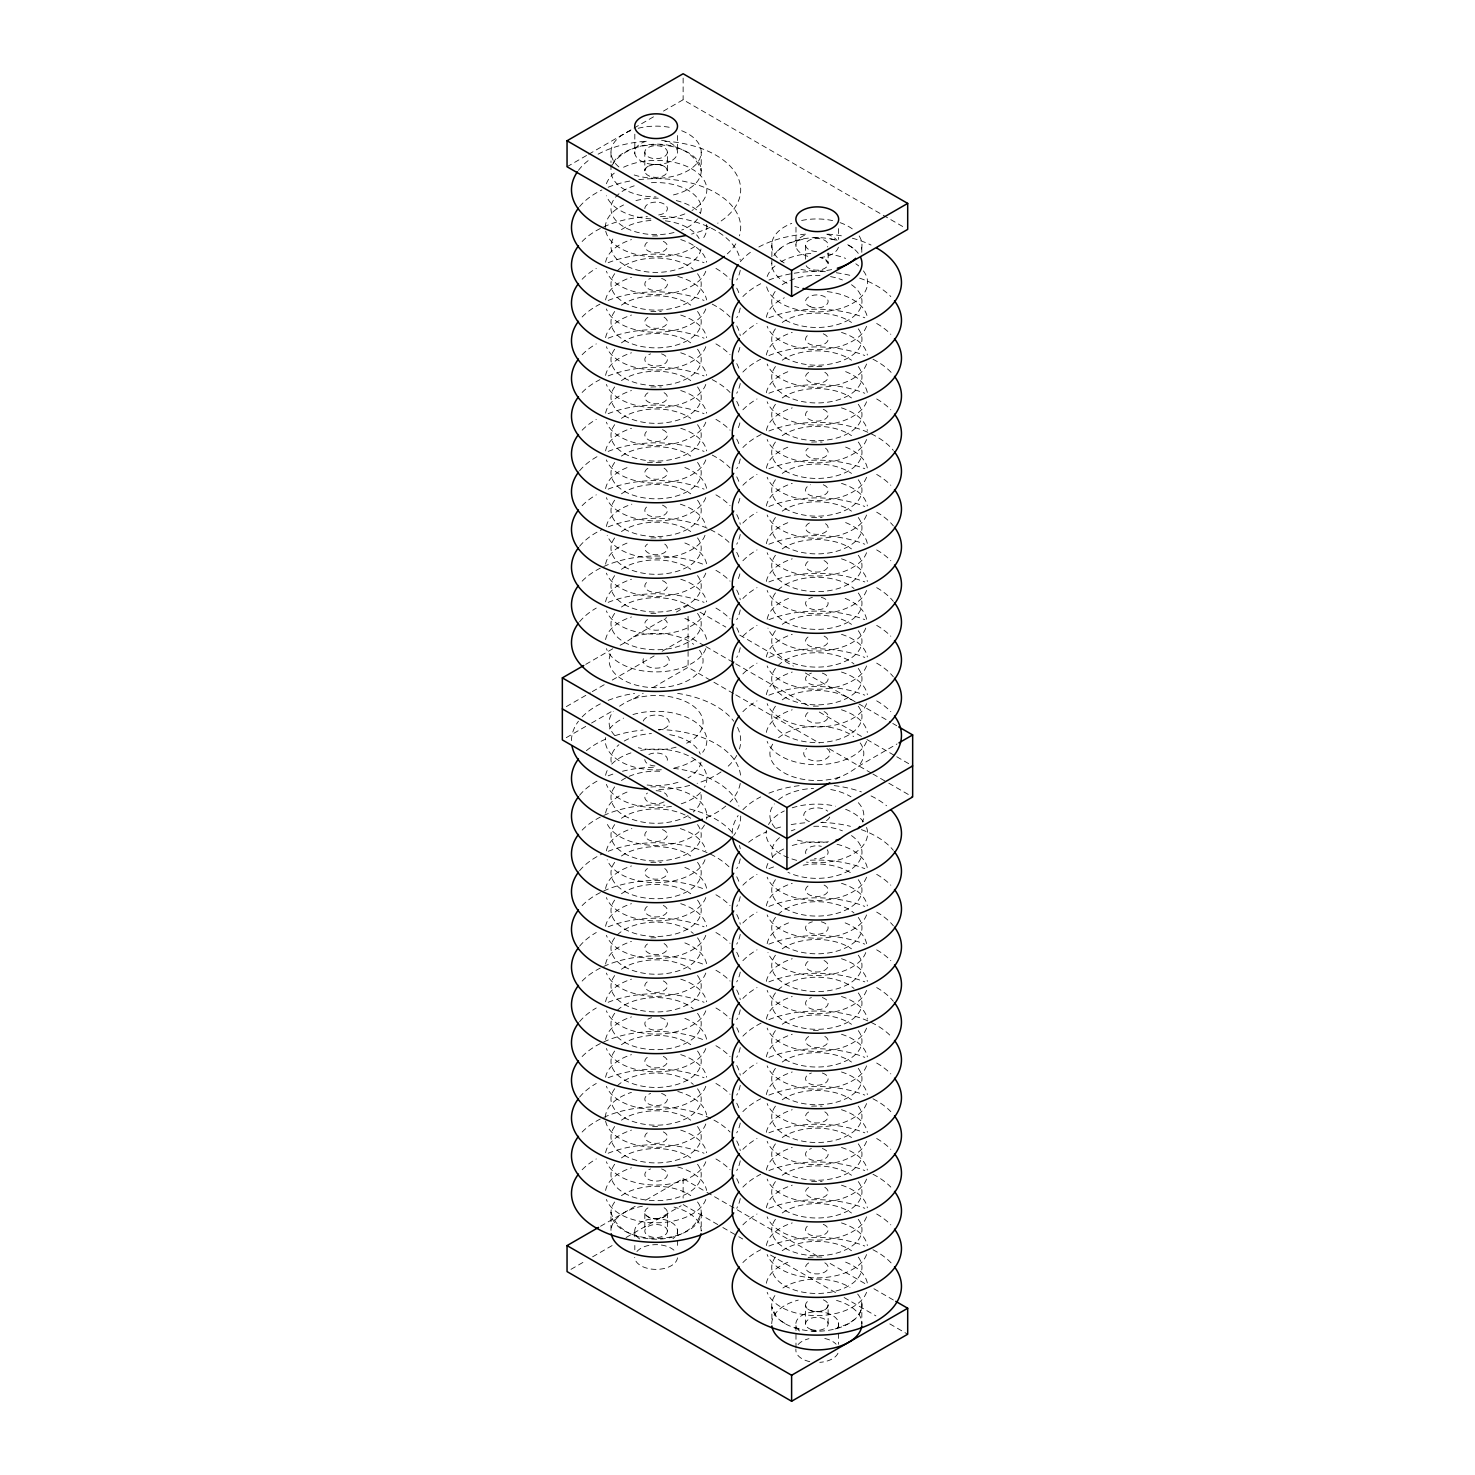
<?xml version="1.0" encoding="UTF-8"?>
<svg xmlns="http://www.w3.org/2000/svg" width="1475" height="1475" viewBox="0 0 1475 1475"><rect width="100%" height="100%" fill="white"/><g stroke="black" fill="none" stroke-linecap="round" stroke-linejoin="round"><path stroke-width="0.75" stroke-dasharray="5 3.75" d="M771.831 265.389L771.923 242.619M861.787 1326.191L861.879 1303.457M859.353 1313.93L861.584 1308.602M611.941 165.532C629.475 136.253 690.484 136.124 701.215 170.879L701.215 152.183M777.565 250.879L782.93 246.509M855.039 1319.056L848.77 1323.573L834.887 1329.049M567.045 166.749L586.755 155.373M588.728 154.248L632.056 129.228M634.01 128.085L655.619 115.622M663.473 111.086L683.128 99.747L903.714 227.095M585.741 664.377L613.028 648.613M620.145 645.239A81.217 46.887 -60 0 0 633.42 636.887L666.608 617.675M676.361 612.051L688.087 605.285L698.025 611.019M566.345 706.599L590.295 692.771M592.286 691.609L604.252 684.695M612.236 680.086L654.163 655.896M662.146 651.286L688.087 636.297L703.981 645.478M566.253 737.666L589.631 724.151M591.586 723.027L613.028 710.655M619.574 706.193A81.217 46.887 -60 0 1 633.42 698.855L643.174 693.25M652.927 687.608L688.087 667.327L711.927 681.081M835.643 779.39L839.552 777.141A81.217 46.887 -60 0 0 857.989 766.539L897.04 743.953M600.546 1226.26L635.983 1205.812M645.792 1200.134L683.128 1178.599L704.976 1191.21M570.991 1269.33L584.745 1261.365M592.618 1256.829L614.264 1244.328M626.064 1237.525L681.155 1205.72M789.752 242.859L805.756 238.434M813.905 237.696L822.147 237.807M811.563 1331.04L819.805 1331.151M830.683 238.895L839.035 240.997M794.693 1327.85L803.027 1329.952M700.017 612.162L725.847 627.078M739.749 635.117L793.421 666.092M805.332 672.969L857.012 702.801M859.003 703.962L890.789 722.308M892.781 723.451L896.763 725.755M705.972 646.622L733.794 662.699M735.785 663.842L809.314 706.285M819.252 712.019L864.958 738.422M866.95 739.565L894.772 755.624M896.763 756.767L912.656 765.949M713.918 682.243L733.794 693.711M735.785 694.854L819.252 743.05M829.19 748.784L870.914 772.882M872.905 774.025L886.825 782.063M888.798 783.207L912.656 796.979M706.967 1192.353L820.247 1257.769M830.185 1263.503L865.954 1284.153M873.901 1288.744L893.776 1300.213M683.128 1204.577L720.888 1226.389M722.861 1227.532L736.781 1235.552M738.772 1236.714L742.736 1239M770.558 1255.059L836.141 1292.93M844.106 1297.521L875.892 1315.884M889.812 1323.905L907.697 1334.23M852.937 248.04L846.613 244.094A45.117 26.052 0 0 1 859.335 254.898M780.791 1320.807L787.097 1324.753M776.071 1316.308L771.831 1306.868L771.923 1321.471M861.787 247.339L861.824 253.608M838.519 228.607L838.519 239.429M838.519 1322.614L838.519 1331.28M838.519 1333.437L838.519 1344.278M828.12 252.87L828.12 263.251L824.285 258.789L820.321 257.48A11.284 6.508 0 0 1 824.58 268.432A11.284 6.508 0 0 1 805.922 265.279M828.12 1323.425L828.12 1304.73L827.475 1307.348C822.331 1313.063 812.246 1313.008 806.659 1307.956L805.608 1305.578L805.608 1324.273M805.608 245.422L805.608 259.95M795.984 227.205L795.984 246.694M795.984 1325.546L795.984 1351.524M688.087 616.366L688.087 667.327M683.128 78.083L683.128 99.747M683.128 1178.599L683.128 1198.087M677.375 135.552L677.375 150.727M677.375 1229.578L677.375 1238.244M677.375 1240.401L677.375 1249.067M667.382 152.183A11.284 6.508 0 0 1 650.457 157.825A11.284 6.508 0 0 1 650.457 146.541A11.284 6.508 0 0 1 667.382 152.183L667.382 170.879A11.284 6.508 0 0 1 650.457 176.502A11.284 6.508 0 0 1 650.457 165.237A11.284 6.508 0 0 1 667.382 170.879L666.46 168.279C661.077 163.024 651.12 163.024 645.755 168.279L644.815 170.879L644.815 152.183M667.382 1231.035A11.284 6.508 0 0 0 650.457 1225.393A11.284 6.508 0 0 0 650.457 1236.677A11.284 6.508 0 0 0 667.382 1231.035L667.382 1212.339L666.46 1214.939C661.077 1220.194 651.12 1220.194 645.755 1214.939L644.815 1212.339L644.815 1231.035M634.822 134.151L634.822 153.64M634.822 1232.492L634.822 1236.824M634.822 1245.49L634.822 1249.823M610.982 152.183L610.982 162.563M610.982 164.647L610.982 170.879A45.117 26.052 0 0 0 656.098 196.931M863.447 270.921A50.758 29.316 0 0 1 829.706 310.912A50.758 29.316 0 0 1 766.373 285.578M767.166 276.544A50.758 29.316 0 0 1 775.02 265.942M780.957 261.831A50.758 29.316 0 0 1 811.619 253.405M827.254 253.866A50.758 29.316 0 0 1 845.617 258.402M855.832 263.767A50.758 29.316 0 0 1 858.69 265.942M866.544 326.288A50.758 29.316 0 0 1 816.855 349.593A50.758 29.316 0 0 1 767.166 326.288M766.373 317.273A50.758 29.316 0 0 1 784.331 297.784M827.254 291.608A50.758 29.316 0 0 1 867.355 317.273M823.253 333.792A11.284 6.508 0 0 1 825.299 343.472A11.284 6.508 0 0 1 808.411 343.472A11.284 6.508 0 0 1 810.457 333.792M866.544 364.03A50.758 29.316 0 0 1 816.855 387.335A50.758 29.316 0 0 1 767.166 364.03M766.373 354.996A50.758 29.316 0 0 1 792.222 332.41M841.487 332.41A50.758 29.316 0 0 1 867.355 354.996M824.838 372.29A11.284 6.508 0 0 1 824.838 381.509A11.284 6.508 0 0 1 808.872 381.509A11.284 6.508 0 0 1 808.872 372.29M866.544 401.772A50.758 29.316 0 0 1 816.855 425.077A50.758 29.316 0 0 1 767.166 401.772M766.373 392.737A50.758 29.316 0 0 1 788.092 371.626M808.171 366.888A50.758 29.316 0 0 1 825.539 366.888M845.617 371.626A50.758 29.316 0 0 1 867.355 392.737M823.253 409.276A11.284 6.508 0 0 1 825.299 418.955A11.284 6.508 0 0 1 808.411 418.955A11.284 6.508 0 0 1 810.457 409.276M866.544 439.513A50.758 29.316 0 0 1 816.855 462.818A50.758 29.316 0 0 1 767.166 439.513M766.373 430.479A50.758 29.316 0 0 1 792.222 407.874M841.487 407.874A50.758 29.316 0 0 1 867.355 430.479M825.521 448.197A11.284 6.508 0 0 1 824.599 457.121A11.284 6.508 0 0 1 809.13 457.121A11.284 6.508 0 0 1 808.189 448.197M866.544 477.255A50.758 29.316 0 0 1 816.855 500.56A50.758 29.316 0 0 1 767.166 477.255M766.373 468.22A50.758 29.316 0 0 1 788.092 447.091M811.619 442.094A50.758 29.316 0 0 1 822.091 442.094M845.617 447.091A50.758 29.316 0 0 1 867.355 468.22M823.253 484.74A11.284 6.508 0 0 1 825.299 494.438A11.284 6.508 0 0 1 808.411 494.438A11.284 6.508 0 0 1 810.457 484.74M866.544 514.996A50.758 29.316 0 0 1 816.855 538.283A50.758 29.316 0 0 1 767.166 514.996M766.373 505.962A50.758 29.316 0 0 1 792.222 483.358M841.487 483.358A50.758 29.316 0 0 1 867.355 505.962M825.521 523.68A11.284 6.508 0 0 1 824.082 532.844A11.284 6.508 0 0 1 808.189 532.033A11.284 6.508 0 0 1 809.628 522.851M866.544 552.719A50.758 29.316 0 0 1 816.855 576.024A50.758 29.316 0 0 1 767.166 552.719M766.373 543.685A50.758 29.316 0 0 1 788.092 522.574M811.619 517.578A50.758 29.316 0 0 1 822.091 517.578M845.617 522.574A50.758 29.316 0 0 1 867.355 543.685M824.082 560.592A11.284 6.508 0 0 1 825.06 570.051A11.284 6.508 0 0 1 808.65 570.051A11.284 6.508 0 0 1 809.628 560.592M866.544 590.461A50.758 29.316 0 0 1 816.855 613.766A50.758 29.316 0 0 1 767.166 590.461M766.373 581.427A50.758 29.316 0 0 1 792.222 558.841M841.487 558.841A50.758 29.316 0 0 1 867.355 581.427M821.335 597.357A11.284 6.508 0 0 1 825.76 607.313A11.284 6.508 0 0 1 807.95 607.313A11.284 6.508 0 0 1 812.375 597.357M865.751 628.11A49.966 28.836 0 0 1 816.855 651.047A49.966 28.836 0 0 1 767.959 628.11M767.166 619.223A49.966 28.836 0 0 1 788.553 598.426M845.157 598.426A49.966 28.836 0 0 1 866.544 619.223M824.082 636.075A11.284 6.508 0 0 1 825.06 645.534A11.284 6.508 0 0 1 808.65 645.534A11.284 6.508 0 0 1 809.628 636.075M866.544 665.944A50.758 29.316 0 0 1 816.855 689.249A50.758 29.316 0 0 1 767.166 665.944M766.373 656.91A50.758 29.316 0 0 1 792.222 634.305M841.487 634.305A50.758 29.316 0 0 1 867.355 656.91M822.331 673.116A11.284 6.508 0 0 1 825.539 682.962A11.284 6.508 0 0 1 808.171 682.962A11.284 6.508 0 0 1 811.379 673.116M866.544 703.686A50.758 29.316 0 0 1 816.855 726.991A50.758 29.316 0 0 1 767.166 703.686M766.373 694.651A50.758 29.316 0 0 1 792.222 672.047M841.487 672.047A50.758 29.316 0 0 1 867.355 694.651M824.082 711.54A11.284 6.508 0 0 1 825.06 721.017A11.284 6.508 0 0 1 808.65 721.017A11.284 6.508 0 0 1 809.628 711.54M866.544 741.427A50.758 29.316 0 0 1 816.855 764.714A50.758 29.316 0 0 1 767.166 741.427M766.373 732.393A50.758 29.316 0 0 1 792.222 709.788M813.352 706.175A50.758 29.316 0 0 1 820.358 706.175M841.487 709.788A50.758 29.316 0 0 1 867.355 732.393M826.94 748.544A13.127 7.578 0 0 1 825.853 758.924A13.127 7.578 0 0 1 807.858 758.924A13.127 7.578 0 0 1 806.77 748.544M816.578 251.506A11.284 6.508 0 0 1 805.663 244.223A11.284 6.508 0 0 1 819.27 238.637A11.284 6.508 0 0 1 827.586 246.989M623.575 167.247A50.758 29.316 0 0 1 693.563 169.975A50.758 29.316 0 0 1 691.996 210.464M684.861 213.893A50.758 29.316 0 0 1 661.335 218.89M650.862 218.89A50.758 29.316 0 0 1 606.409 195.751M606.409 183.73A50.758 29.316 0 0 1 614.264 173.128M644.815 208.602A11.284 6.508 0 0 1 656.098 202.093A11.284 6.508 0 0 1 667.382 208.602A11.284 6.508 0 0 1 656.098 215.129M706.599 224.458A50.758 29.316 0 0 1 702.69 239.116M695.075 246.251A50.758 29.316 0 0 1 620.201 248.206A50.758 29.316 0 0 1 623.575 204.97M635.928 200.582A50.758 29.316 0 0 1 659.602 198.24M676.269 200.582A50.758 29.316 0 0 1 700.478 213.248M663.326 241.347A11.284 6.508 0 0 1 664.303 250.805A11.284 6.508 0 0 1 647.894 250.805A11.284 6.508 0 0 1 648.871 241.347M705.788 271.216A50.758 29.316 0 0 1 656.098 294.521A50.758 29.316 0 0 1 606.409 271.216M605.598 262.181A50.758 29.316 0 0 1 631.466 239.595M652.595 235.982A50.758 29.316 0 0 1 659.602 235.982M680.731 239.595A50.758 29.316 0 0 1 706.599 262.181M661.574 278.388A11.284 6.508 0 0 1 664.783 288.252A11.284 6.508 0 0 1 647.414 288.252A11.284 6.508 0 0 1 650.622 278.388M705.788 308.957A50.758 29.316 0 0 1 656.098 332.262A50.758 29.316 0 0 1 606.409 308.957M605.598 299.923A50.758 29.316 0 0 1 631.466 277.337M677.781 276.452A50.758 29.316 0 0 1 706.599 299.923M664.082 317.217A11.284 6.508 0 0 1 664.082 326.436A11.284 6.508 0 0 1 648.115 326.436A11.284 6.508 0 0 1 648.115 317.217M705.788 346.699A50.758 29.316 0 0 1 656.098 370.004A50.758 29.316 0 0 1 606.409 346.699M605.598 337.664A50.758 29.316 0 0 1 631.466 315.06M650.862 311.538A50.758 29.316 0 0 1 661.335 311.538M680.731 315.06A50.758 29.316 0 0 1 706.599 337.664M661.574 353.871A11.284 6.508 0 0 1 664.783 363.717A11.284 6.508 0 0 1 647.414 363.717A11.284 6.508 0 0 1 650.622 353.871M705.788 384.44A50.758 29.316 0 0 1 656.098 407.745A50.758 29.316 0 0 1 606.409 384.44M605.598 375.406A50.758 29.316 0 0 1 631.466 352.802M680.731 352.802A50.758 29.316 0 0 1 706.599 375.406M664.082 392.7A11.284 6.508 0 0 1 664.082 401.901A11.284 6.508 0 0 1 648.115 401.901A11.284 6.508 0 0 1 648.115 392.7M705.788 422.182A50.758 29.316 0 0 1 656.098 445.487A50.758 29.316 0 0 1 606.409 422.182M605.598 413.148A50.758 29.316 0 0 1 631.466 390.543M650.862 387.022A50.758 29.316 0 0 1 661.335 387.022M680.731 390.543A50.758 29.316 0 0 1 706.599 413.148M662.496 429.667A11.284 6.508 0 0 1 664.543 439.347A11.284 6.508 0 0 1 647.654 439.347A11.284 6.508 0 0 1 649.701 429.667M705.788 459.905A50.758 29.316 0 0 1 656.098 483.21A50.758 29.316 0 0 1 606.409 459.905M605.598 450.889A50.758 29.316 0 0 1 631.466 428.285M680.731 428.285A50.758 29.316 0 0 1 706.599 450.889M664.082 468.165A11.284 6.508 0 0 1 664.082 477.384A11.284 6.508 0 0 1 648.115 477.384A11.284 6.508 0 0 1 648.115 468.165M705.788 497.647A50.758 29.316 0 0 1 656.098 520.952A50.758 29.316 0 0 1 606.409 497.647M605.598 488.612A50.758 29.316 0 0 1 627.336 467.501M647.414 462.781A50.758 29.316 0 0 1 664.783 462.781M684.861 467.501A50.758 29.316 0 0 1 706.599 488.612M662.496 505.151A11.284 6.508 0 0 1 664.543 514.83A11.284 6.508 0 0 1 647.654 514.83A11.284 6.508 0 0 1 649.701 505.151M704.995 535.296A49.966 28.836 0 0 1 656.098 558.232A49.966 28.836 0 0 1 607.202 535.296M606.409 526.409A49.966 28.836 0 0 1 631.853 504.173M680.344 504.173A49.966 28.836 0 0 1 705.788 526.409M664.764 544.091A11.284 6.508 0 0 1 663.824 552.996A11.284 6.508 0 0 1 648.373 552.996A11.284 6.508 0 0 1 647.433 544.091M705.788 573.13A50.758 29.316 0 0 1 656.098 596.435A50.758 29.316 0 0 1 606.409 573.13M605.598 564.095A50.758 29.316 0 0 1 627.336 542.966M650.862 537.969A50.758 29.316 0 0 1 661.335 537.969M684.861 542.966A50.758 29.316 0 0 1 706.599 564.095M662.496 580.634A11.284 6.508 0 0 1 664.543 590.313A11.284 6.508 0 0 1 647.654 590.313A11.284 6.508 0 0 1 649.701 580.634M705.788 610.871A50.758 29.316 0 0 1 656.098 634.176A50.758 29.316 0 0 1 606.409 610.871M605.598 601.837A50.758 29.316 0 0 1 631.466 579.233M680.731 579.233A50.758 29.316 0 0 1 706.599 601.837M664.082 619.131A11.284 6.508 0 0 1 664.303 628.203A11.284 6.508 0 0 1 648.613 628.608A11.284 6.508 0 0 1 647.433 619.555M705.788 648.613A50.758 29.316 0 0 1 656.098 671.899A50.758 29.316 0 0 1 606.409 648.613M605.598 639.578A50.758 29.316 0 0 1 631.466 616.974M650.862 613.453A50.758 29.316 0 0 1 659.602 613.36M684.861 618.449A50.758 29.316 0 0 1 706.599 639.578M666.921 656.301A13.127 7.578 0 0 1 664.801 666.258A13.127 7.578 0 0 1 647.396 666.258A13.127 7.578 0 0 1 645.276 656.301M664.082 1207.748A11.284 6.508 0 0 1 664.082 1216.949A11.284 6.508 0 0 1 648.115 1216.949A11.284 6.508 0 0 1 648.115 1207.748M705.788 1199.488A50.758 29.316 0 0 1 656.098 1222.793A50.758 29.316 0 0 1 606.409 1199.488M605.598 1190.454A50.758 29.316 0 0 1 631.466 1167.85M677.781 1166.983A50.758 29.316 0 0 1 706.599 1190.454M661.574 1168.919A11.284 6.508 0 0 1 664.783 1178.765A11.284 6.508 0 0 1 647.414 1178.765A11.284 6.508 0 0 1 650.622 1168.919M705.788 1161.747A50.758 29.316 0 0 1 656.098 1185.052A50.758 29.316 0 0 1 606.409 1161.747M605.598 1152.713A50.758 29.316 0 0 1 631.466 1130.108M652.595 1126.494A50.758 29.316 0 0 1 659.602 1126.494M680.731 1130.108A50.758 29.316 0 0 1 706.599 1152.713M663.326 1131.878A11.284 6.508 0 0 1 664.303 1141.337A11.284 6.508 0 0 1 647.894 1141.337A11.284 6.508 0 0 1 648.871 1131.878M705.788 1124.005A50.758 29.316 0 0 1 625.972 1141.595A50.758 29.316 0 0 1 631.466 1092.367M677.781 1091.5A50.758 29.316 0 0 1 706.599 1114.971M661.574 1093.436A11.284 6.508 0 0 1 664.783 1103.282A11.284 6.508 0 0 1 647.414 1103.282A11.284 6.508 0 0 1 650.622 1093.436M705.788 1086.264A50.758 29.316 0 0 1 656.098 1109.569A50.758 29.316 0 0 1 606.409 1086.264M605.598 1077.229A50.758 29.316 0 0 1 631.466 1054.643M680.731 1054.643A50.758 29.316 0 0 1 706.599 1077.229M663.326 1056.395A11.284 6.508 0 0 1 664.303 1065.853A11.284 6.508 0 0 1 647.894 1065.853A11.284 6.508 0 0 1 648.871 1056.395M705.788 1048.522A50.758 29.316 0 0 1 656.098 1071.827A50.758 29.316 0 0 1 606.409 1048.522M605.598 1039.506A50.758 29.316 0 0 1 631.466 1016.902M684.861 1018.377A50.758 29.316 0 0 1 706.599 1039.506M660.579 1017.676A11.284 6.508 0 0 1 665.004 1027.651A11.284 6.508 0 0 1 647.193 1027.651A11.284 6.508 0 0 1 651.618 1017.676M705.788 1010.799A50.758 29.316 0 0 1 656.098 1034.086A50.758 29.316 0 0 1 606.409 1010.799M605.598 1001.765A50.758 29.316 0 0 1 631.466 979.16M680.731 979.16A50.758 29.316 0 0 1 706.599 1001.765M663.326 980.912A11.284 6.508 0 0 1 664.303 990.389A11.284 6.508 0 0 1 647.894 990.389A11.284 6.508 0 0 1 648.871 980.912M705.788 973.058A50.758 29.316 0 0 1 656.098 996.362A50.758 29.316 0 0 1 606.409 973.058M605.598 964.023A50.758 29.316 0 0 1 631.466 941.419M650.862 937.897A50.758 29.316 0 0 1 659.602 937.805M684.861 942.894A50.758 29.316 0 0 1 706.599 964.023M664.082 943.576A11.284 6.508 0 0 1 664.303 952.647A11.284 6.508 0 0 1 648.613 953.053A11.284 6.508 0 0 1 647.433 944M705.788 935.316A50.758 29.316 0 0 1 656.098 958.621A50.758 29.316 0 0 1 606.409 935.316M605.598 926.282A50.758 29.316 0 0 1 631.466 903.677M680.731 903.677A50.758 29.316 0 0 1 706.599 926.282M663.326 905.447A11.284 6.508 0 0 1 664.303 914.906A11.284 6.508 0 0 1 647.894 914.906A11.284 6.508 0 0 1 648.871 905.447M705.788 897.574A50.758 29.316 0 0 1 656.098 920.879A50.758 29.316 0 0 1 606.409 897.574M605.598 888.54A50.758 29.316 0 0 1 631.466 865.954M650.862 862.414A50.758 29.316 0 0 1 661.335 862.414M684.861 867.429A50.758 29.316 0 0 1 706.599 888.54M664.764 868.535A11.284 6.508 0 0 1 663.824 877.441A11.284 6.508 0 0 1 648.373 877.441A11.284 6.508 0 0 1 647.433 868.535M704.995 859.741A49.966 28.836 0 0 1 656.098 882.677A49.966 28.836 0 0 1 607.202 859.741M606.409 850.854A49.966 28.836 0 0 1 631.853 828.618M680.344 828.618A49.966 28.836 0 0 1 705.788 850.854M662.496 829.595A11.284 6.508 0 0 1 664.543 839.275A11.284 6.508 0 0 1 647.654 839.275A11.284 6.508 0 0 1 649.701 829.595M704.478 824.986A50.758 29.316 0 0 1 653.517 845.359A50.758 29.316 0 0 1 606.409 822.091M605.598 813.075A50.758 29.316 0 0 1 627.336 791.946M650.862 786.949A50.758 29.316 0 0 1 706.599 819.123M664.082 801.828A11.284 6.508 0 0 1 648.484 802.031A11.284 6.508 0 0 1 647.433 793.052M656.098 790.711A11.284 6.508 0 0 1 667.327 796.555M640.703 750.425A50.758 29.316 0 0 1 691.996 757.634A50.758 29.316 0 0 1 704.478 787.244M700.478 792.573A50.758 29.316 0 0 1 680.731 803.986M671.494 806.29A50.758 29.316 0 0 1 606.409 784.368M605.598 775.334A50.758 29.316 0 0 1 607.737 769.471M611.719 764.142A50.758 29.316 0 0 1 631.466 752.729M648.871 754.481A11.284 6.508 0 0 1 663.695 754.665A11.284 6.508 0 0 1 665.391 763.183M654.937 765.967A11.284 6.508 0 0 1 644.815 759.496M632.941 714.545A50.758 29.316 0 0 1 690.798 719.228A50.758 29.316 0 0 1 702.69 752.25M695.075 759.404A50.758 29.316 0 0 1 671.494 768.549M661.335 769.766A50.758 29.316 0 0 1 605.598 737.592M609.507 728.982A50.758 29.316 0 0 1 623.575 718.122M643.247 721.072A13.127 7.578 0 0 1 657.002 715.062A13.127 7.578 0 0 1 669.189 722.105A13.127 7.578 0 0 1 658.79 730.051M823.382 1299.844A11.284 6.508 0 0 1 825.336 1309.45A11.284 6.508 0 0 1 808.577 1309.597A11.284 6.508 0 0 1 810.088 1299.954M866.544 1292.303A50.758 29.316 0 0 1 816.855 1315.589A50.758 29.316 0 0 1 767.166 1292.303M766.373 1283.268A50.758 29.316 0 0 1 788.092 1262.139M808.171 1257.419A50.758 29.316 0 0 1 825.539 1257.419M845.617 1262.139A50.758 29.316 0 0 1 867.355 1283.268M824.838 1262.821A11.284 6.508 0 0 1 824.838 1272.022A11.284 6.508 0 0 1 808.872 1272.022A11.284 6.508 0 0 1 808.872 1262.821M866.544 1254.561A50.758 29.316 0 0 1 816.855 1277.866A50.758 29.316 0 0 1 767.166 1254.561M766.373 1245.527A50.758 29.316 0 0 1 792.222 1222.922M841.487 1222.922A50.758 29.316 0 0 1 867.355 1245.527M823.253 1224.324A11.284 6.508 0 0 1 825.299 1234.003A11.284 6.508 0 0 1 808.411 1234.003A11.284 6.508 0 0 1 810.457 1224.324M866.544 1216.82A50.758 29.316 0 0 1 816.855 1240.125A50.758 29.316 0 0 1 767.166 1216.82M766.373 1207.785A50.758 29.316 0 0 1 792.222 1185.181M811.619 1181.659A50.758 29.316 0 0 1 822.091 1181.659M841.487 1185.181A50.758 29.316 0 0 1 867.355 1207.785M824.838 1187.338A11.284 6.508 0 0 1 824.838 1196.557A11.284 6.508 0 0 1 808.872 1196.557A11.284 6.508 0 0 1 808.872 1187.338M866.544 1179.078A50.758 29.316 0 0 1 816.855 1202.383A50.758 29.316 0 0 1 767.166 1179.078M766.373 1170.044A50.758 29.316 0 0 1 792.222 1147.458M841.487 1147.458A50.758 29.316 0 0 1 867.355 1170.044M822.331 1148.509A11.284 6.508 0 0 1 825.539 1158.373A11.284 6.508 0 0 1 808.171 1158.373A11.284 6.508 0 0 1 811.379 1148.509M866.544 1141.337A50.758 29.316 0 0 1 816.855 1164.642A50.758 29.316 0 0 1 767.166 1141.337M766.373 1132.302A50.758 29.316 0 0 1 792.222 1109.716M811.619 1106.195A50.758 29.316 0 0 1 822.091 1106.195M841.487 1109.716A50.758 29.316 0 0 1 867.355 1132.302M824.838 1111.855A11.284 6.508 0 0 1 824.838 1121.074A11.284 6.508 0 0 1 808.872 1121.074A11.284 6.508 0 0 1 808.872 1111.855M866.544 1103.595A50.758 29.316 0 0 1 816.855 1126.9A50.758 29.316 0 0 1 767.166 1103.595M766.373 1094.579A50.758 29.316 0 0 1 792.222 1071.975M841.487 1071.975A50.758 29.316 0 0 1 867.355 1094.579M822.331 1073.026A11.284 6.508 0 0 1 825.539 1082.89A11.284 6.508 0 0 1 808.171 1082.89A11.284 6.508 0 0 1 811.379 1073.026M866.544 1065.872A50.758 29.316 0 0 1 816.855 1089.177A50.758 29.316 0 0 1 767.166 1065.872M766.373 1056.838A50.758 29.316 0 0 1 792.222 1034.233M813.352 1030.619A50.758 29.316 0 0 1 820.358 1030.619M841.487 1034.233A50.758 29.316 0 0 1 867.355 1056.838M824.838 1036.39A11.284 6.508 0 0 1 824.838 1045.591A11.284 6.508 0 0 1 808.872 1045.591A11.284 6.508 0 0 1 808.872 1036.39M866.544 1028.13A50.758 29.316 0 0 1 816.855 1051.435A50.758 29.316 0 0 1 767.166 1028.13M766.373 1019.096A50.758 29.316 0 0 1 792.222 996.492M841.487 996.492A50.758 29.316 0 0 1 867.355 1019.096M822.331 997.561A11.284 6.508 0 0 1 825.539 1007.407A11.284 6.508 0 0 1 808.171 1007.407A11.284 6.508 0 0 1 811.379 997.561M866.544 990.389A50.758 29.316 0 0 1 816.855 1013.694A50.758 29.316 0 0 1 767.166 990.389M766.373 981.354A50.758 29.316 0 0 1 792.222 958.75M841.487 958.75A50.758 29.316 0 0 1 867.355 981.354M824.082 960.52A11.284 6.508 0 0 1 825.06 969.978A11.284 6.508 0 0 1 808.65 969.978A11.284 6.508 0 0 1 809.628 960.52M865.751 952.555A49.966 28.836 0 0 1 816.855 975.491A49.966 28.836 0 0 1 767.959 952.555M767.166 943.668A49.966 28.836 0 0 1 788.553 922.871M845.157 922.871A49.966 28.836 0 0 1 866.544 943.668M821.335 921.801A11.284 6.508 0 0 1 825.76 931.776A11.284 6.508 0 0 1 807.95 931.776A11.284 6.508 0 0 1 812.375 921.801M866.544 914.906A50.758 29.316 0 0 1 816.855 938.211A50.758 29.316 0 0 1 767.166 914.906M766.373 905.871A50.758 29.316 0 0 1 792.222 883.285M841.487 883.285A50.758 29.316 0 0 1 867.355 905.871M824.082 885.037A11.284 6.508 0 0 1 825.06 894.495A11.284 6.508 0 0 1 808.65 894.495A11.284 6.508 0 0 1 809.628 885.037M866.544 877.183A50.758 29.316 0 0 1 816.855 900.469A50.758 29.316 0 0 1 767.166 877.183M766.373 868.148A50.758 29.316 0 0 1 768.493 862.285M772.476 856.938A50.758 29.316 0 0 1 784.331 848.66M792.222 845.544A50.758 29.316 0 0 1 827.254 842.483M837.026 844.272A50.758 29.316 0 0 1 867.355 868.148M827.217 849.711A11.284 6.508 0 0 1 825.594 856.422A11.284 6.508 0 0 1 814.55 858.671M805.811 853.638A11.284 6.508 0 0 1 809.72 847.258A11.284 6.508 0 0 1 821.335 846.318M866.544 827.42A50.758 29.316 0 0 1 806.456 862.119M796.703 860.331A50.758 29.316 0 0 1 766.373 830.407M768.493 824.543A50.758 29.316 0 0 1 784.331 810.937M792.222 807.802A50.758 29.316 0 0 1 835.458 806.161M845.617 809.277A50.758 29.316 0 0 1 863.447 821.796M829.706 817.003A13.127 7.578 0 0 1 820.837 822.663M809.425 821.686A13.127 7.578 0 0 1 807.581 810.088A13.127 7.578 0 0 1 827.678 811.139M681.671 130.722A45.117 26.052 0 0 1 694.467 165.901A45.117 26.052 0 0 1 634.195 174.972M618.91 166.952A45.117 26.052 0 0 1 630.526 130.722M638.177 128.27A45.117 26.052 0 0 1 669.779 127.366M661.574 140.236A21.424 12.372 0 0 1 673.835 159.116A21.424 12.372 0 0 1 638.896 159.558A21.424 12.372 0 0 1 649.737 140.383M838.408 247.21A21.424 12.372 0 0 1 819.787 257.517M807.747 256.3A21.424 12.372 0 0 1 795.836 245.44A21.424 12.372 0 0 1 807.083 234.341M826.774 234.156A21.424 12.372 0 0 1 837.007 240.443M613.102 162.969A45.117 26.052 0 0 1 688.014 152.441A45.117 26.052 0 0 1 669.779 195.696M860.165 742.921A46.96 27.122 0 0 1 857.971 766.502M839.552 777.141A46.96 27.122 0 0 1 786.322 774.006A46.96 27.122 0 0 1 772.716 744.138M778.542 737.721A46.96 27.122 0 0 1 853.675 736.56M740.247 647.654A84.61 48.841 0 0 1 736.726 657.426M579.601 621.749A84.61 48.841 0 0 1 596.269 608.069M608.161 602.353A84.61 48.841 0 0 1 704.036 602.353M715.928 608.069A84.61 48.841 0 0 1 730.07 618.892M736.726 627.778A84.61 48.841 0 0 1 739.897 635.891M697.509 613.379A45.117 26.052 0 0 1 656.098 649.774A45.117 26.052 0 0 1 614.688 613.379M621.454 607.036A45.117 26.052 0 0 1 690.742 607.036M740.247 609.913A84.61 48.841 0 0 1 736.726 619.684M582.127 581.168A84.61 48.841 0 0 1 704.036 564.612M715.928 570.327A84.61 48.841 0 0 1 730.07 581.168M736.726 590.037A84.61 48.841 0 0 1 740.247 599.809M697.509 575.637A45.117 26.052 0 0 1 656.098 612.051A45.117 26.052 0 0 1 614.688 575.637M621.454 569.295A45.117 26.052 0 0 1 690.742 569.295M739.897 573.83A84.61 48.841 0 0 1 736.726 581.943M579.601 546.266A84.61 48.841 0 0 1 601.892 529.617M608.161 526.87A84.61 48.841 0 0 1 730.07 543.427M736.726 552.314A84.61 48.841 0 0 1 739.897 560.408M697.509 537.914A45.117 26.052 0 0 1 656.098 574.31A45.117 26.052 0 0 1 614.688 537.914M621.454 531.572A45.117 26.052 0 0 1 690.742 531.572M740.247 534.429A84.61 48.841 0 0 1 736.726 544.201M582.127 505.685A84.61 48.841 0 0 1 596.269 494.844M608.161 489.128A84.61 48.841 0 0 1 704.036 489.128M715.928 494.844A84.61 48.841 0 0 1 730.07 505.685M736.726 514.572A84.61 48.841 0 0 1 740.247 524.344M697.509 500.172A45.117 26.052 0 0 1 656.098 536.568A45.117 26.052 0 0 1 614.688 500.172M621.454 493.83A45.117 26.052 0 0 1 690.742 493.83M739.897 498.347A84.61 48.841 0 0 1 736.726 506.46M579.601 470.783A84.61 48.841 0 0 1 599.975 455.093M608.161 451.405A84.61 48.841 0 0 1 704.036 451.405M712.222 455.093A84.61 48.841 0 0 1 730.07 467.944M736.726 476.831A84.61 48.841 0 0 1 739.897 484.943M697.509 462.431A45.117 26.052 0 0 1 656.098 498.827A45.117 26.052 0 0 1 614.688 462.431M621.454 456.088A45.117 26.052 0 0 1 690.742 456.088M740.247 458.946A84.61 48.841 0 0 1 736.726 468.718M582.127 430.202A84.61 48.841 0 0 1 596.269 419.361M608.161 413.664A84.61 48.841 0 0 1 704.036 413.664M715.928 419.361A84.61 48.841 0 0 1 730.07 430.202M736.726 439.089A84.61 48.841 0 0 1 738.901 443.901M697.509 424.689A45.117 26.052 0 0 1 656.098 461.085A45.117 26.052 0 0 1 614.688 424.689M621.454 418.347A45.117 26.052 0 0 1 690.742 418.347M739.897 422.883A84.61 48.841 0 0 1 736.726 430.995M582.127 392.461A84.61 48.841 0 0 1 599.975 379.628M608.161 375.922A84.61 48.841 0 0 1 704.036 375.922M712.222 379.628A84.61 48.841 0 0 1 730.07 392.461M736.726 401.348A84.61 48.841 0 0 1 739.897 409.46M697.509 386.948A45.117 26.052 0 0 1 656.098 423.343A45.117 26.052 0 0 1 614.688 386.948M621.454 380.605A45.117 26.052 0 0 1 690.742 380.605M740.247 383.482A84.61 48.841 0 0 1 736.726 393.253M582.127 354.738A84.61 48.841 0 0 1 596.269 343.896M608.161 338.181A84.61 48.841 0 0 1 704.036 338.181M715.928 343.896A84.61 48.841 0 0 1 730.07 354.738M736.726 363.606A84.61 48.841 0 0 1 738.901 368.418M697.509 349.225A45.117 26.052 0 0 1 656.098 385.62A45.117 26.052 0 0 1 614.688 349.225M621.454 342.864A45.117 26.052 0 0 1 690.742 342.864M739.897 347.399A84.61 48.841 0 0 1 736.726 355.512M582.127 316.996A84.61 48.841 0 0 1 599.975 304.145M608.161 300.439A84.61 48.841 0 0 1 704.036 300.439M712.222 304.145A84.61 48.841 0 0 1 730.07 316.996M736.726 325.883A84.61 48.841 0 0 1 740.247 335.655M697.509 311.483A45.117 26.052 0 0 1 656.098 347.879A45.117 26.052 0 0 1 614.688 311.483M621.454 305.141A45.117 26.052 0 0 1 690.742 305.141M740.247 307.998A84.61 48.841 0 0 1 736.726 317.77M582.127 279.254A84.61 48.841 0 0 1 596.269 268.413M608.161 262.716A84.61 48.841 0 0 1 704.036 262.716M715.928 268.413A84.61 48.841 0 0 1 730.07 279.254M736.726 288.141A84.61 48.841 0 0 1 738.901 292.953M697.509 273.742A45.117 26.052 0 0 1 653.812 310.1A45.117 26.052 0 0 1 616.697 271.382A45.117 26.052 0 0 1 693.287 269.317M740.247 270.257A84.61 48.841 0 0 1 736.726 280.029M582.127 241.513A84.61 48.841 0 0 1 647.359 216.641M660.468 216.438A84.61 48.841 0 0 1 740.247 260.172M700.975 249.035A45.117 26.052 0 0 1 644.667 271.548A45.117 26.052 0 0 1 614.688 236M621.454 229.657A45.117 26.052 0 0 1 651.434 220.439M665.354 220.844A45.117 26.052 0 0 1 699.095 238.452M638.767 179.673A84.61 48.841 0 0 1 739.454 235.834M735.822 243.836A84.61 48.841 0 0 1 727.304 253.866M579.601 206.629A84.61 48.841 0 0 1 601.892 189.98M608.161 187.233A84.61 48.841 0 0 1 630.433 180.927M651.434 182.697A45.117 26.052 0 0 1 700.256 213.949M697.509 218.964A45.117 26.052 0 0 1 681.671 230.082M674.02 232.515A45.117 26.052 0 0 1 615.61 220.125A45.117 26.052 0 0 1 634.195 185.832M664.838 141.157A84.61 48.841 0 0 1 735.398 172.723A84.61 48.841 0 0 1 717.698 223.223M710.305 227.242A84.61 48.841 0 0 1 691.591 234.082M578.458 170.344A84.61 48.841 0 0 1 591.143 158.452M598.094 154.174A84.61 48.841 0 0 1 647.359 141.157M699.574 650.309A46.96 27.122 0 0 1 657.352 687.7A46.96 27.122 0 0 1 611.756 651.655M633.402 636.85A46.96 27.122 0 0 1 693.637 644.298M742.884 711.706A84.61 48.841 0 0 1 757.025 700.865M768.918 695.168A84.61 48.841 0 0 1 864.793 695.168M876.685 700.865A84.61 48.841 0 0 1 890.826 711.706M858.266 706.193A45.117 26.052 0 0 1 816.855 742.589A45.117 26.052 0 0 1 775.444 706.193M782.211 699.851A45.117 26.052 0 0 1 851.499 699.851M742.884 673.964A84.61 48.841 0 0 1 757.025 663.142M768.918 657.426A84.61 48.841 0 0 1 864.793 657.426M876.685 663.142A84.61 48.841 0 0 1 893.352 676.822M858.266 668.452A45.117 26.052 0 0 1 814.587 704.829A45.117 26.052 0 0 1 777.454 666.092A45.117 26.052 0 0 1 854.043 664.045M742.884 636.241A84.61 48.841 0 0 1 757.025 625.4M768.918 619.684A84.61 48.841 0 0 1 864.793 619.684M876.685 625.4A84.61 48.841 0 0 1 890.826 636.241M858.266 630.728A45.117 26.052 0 0 1 816.855 667.124A45.117 26.052 0 0 1 775.444 630.728M782.211 624.367A45.117 26.052 0 0 1 851.499 624.367M742.884 598.5A84.61 48.841 0 0 1 757.025 587.658M768.918 581.943A84.61 48.841 0 0 1 864.793 581.943M876.685 587.658A84.61 48.841 0 0 1 893.352 601.339M858.266 592.987A45.117 26.052 0 0 1 814.587 629.346A45.117 26.052 0 0 1 777.454 590.627A45.117 26.052 0 0 1 854.043 588.562M742.884 560.758A84.61 48.841 0 0 1 757.025 549.917M768.918 544.22A84.61 48.841 0 0 1 864.793 544.22M876.685 549.917A84.61 48.841 0 0 1 890.826 560.758M858.266 555.245A45.117 26.052 0 0 1 816.855 591.641A45.117 26.052 0 0 1 775.444 555.245M782.211 548.903A45.117 26.052 0 0 1 851.499 548.903M742.884 523.017A84.61 48.841 0 0 1 757.025 512.175M768.918 506.478A84.61 48.841 0 0 1 864.793 506.478M876.685 512.175A84.61 48.841 0 0 1 893.352 525.856M858.266 517.504A45.117 26.052 0 0 1 816.855 553.899A45.117 26.052 0 0 1 775.444 517.504M782.211 511.161A45.117 26.052 0 0 1 851.499 511.161M742.884 485.275A84.61 48.841 0 0 1 757.025 474.434M768.918 468.737A84.61 48.841 0 0 1 864.793 468.737M876.685 474.434A84.61 48.841 0 0 1 890.826 485.275M858.266 479.762A45.117 26.052 0 0 1 816.855 516.158A45.117 26.052 0 0 1 775.444 479.762M782.211 473.42A45.117 26.052 0 0 1 851.499 473.42M742.884 447.533A84.61 48.841 0 0 1 762.649 433.742M768.918 430.995A84.61 48.841 0 0 1 893.352 450.391M858.266 442.021A45.117 26.052 0 0 1 816.855 478.435A45.117 26.052 0 0 1 775.444 442.021M782.211 435.678A45.117 26.052 0 0 1 851.499 435.678M742.884 409.81A84.61 48.841 0 0 1 757.025 398.969M768.918 393.253A84.61 48.841 0 0 1 864.793 393.253M876.685 398.969A84.61 48.841 0 0 1 890.826 409.81M858.266 404.298A45.117 26.052 0 0 1 816.855 440.693A45.117 26.052 0 0 1 775.444 404.298M782.211 397.937A45.117 26.052 0 0 1 851.499 397.937M742.884 372.069A84.61 48.841 0 0 1 760.731 359.218M768.918 355.512A84.61 48.841 0 0 1 864.793 355.512M872.979 359.218A84.61 48.841 0 0 1 893.352 374.908M858.266 366.556A45.117 26.052 0 0 1 816.855 402.952A45.117 26.052 0 0 1 775.444 366.556M782.211 360.213A45.117 26.052 0 0 1 851.499 360.213M742.884 334.327A84.61 48.841 0 0 1 757.025 323.486M768.918 317.789A84.61 48.841 0 0 1 864.793 317.789M876.685 323.486A84.61 48.841 0 0 1 890.826 334.327M858.266 328.814A45.117 26.052 0 0 1 816.855 365.21A45.117 26.052 0 0 1 775.444 328.814M782.211 322.472A45.117 26.052 0 0 1 851.499 322.472M742.884 296.586A84.61 48.841 0 0 1 760.731 283.735M768.918 280.047A84.61 48.841 0 0 1 825.594 271.713M836.288 272.746A84.61 48.841 0 0 1 850.467 275.456M859.667 278.167A84.61 48.841 0 0 1 890.826 296.586M851.499 284.73A45.117 26.052 0 0 1 850.78 318.6A45.117 26.052 0 0 1 792.739 323.431A45.117 26.052 0 0 1 775.444 291.073M782.211 284.73A45.117 26.052 0 0 1 819.971 275.438M830.536 276.599A45.117 26.052 0 0 1 842.428 279.955M740.358 261.702A84.61 48.841 0 0 1 751.9 251.248M758.851 246.989A84.61 48.841 0 0 1 805.958 234.119M827.752 234.119A84.61 48.841 0 0 1 842.52 236M852.347 238.212A84.61 48.841 0 0 1 871.061 245.053M798.786 287.551A45.117 26.052 0 0 1 794.693 286.371M787.097 283.274A45.117 26.052 0 0 1 771.738 263.048M773.914 255.691A45.117 26.052 0 0 1 834.924 239.817M859.151 235.926A45.117 26.052 0 0 1 860.331 251.967M831.66 269.612A45.117 26.052 0 0 1 800.962 269.372M784.147 262.937A45.117 26.052 0 0 1 791.762 223.352M801.626 220.476A45.117 26.052 0 0 1 832.767 220.623M840.068 222.651A45.117 26.052 0 0 1 853.951 230.174M642.418 1206.218A45.117 26.052 0 0 0 610.982 1231.035L610.982 1212.339C621.344 1248.163 690.853 1248.163 701.215 1212.339L701.215 1231.035A45.117 26.052 0 0 0 674.02 1207.122M677.467 1257.825A21.424 12.372 0 0 1 655.711 1269.385A21.424 12.372 0 0 1 634.692 1257.382M636.905 1251.537A21.424 12.372 0 0 1 656.781 1244.66A21.424 12.372 0 0 1 675.845 1252.238M639.689 1238.982A21.424 12.372 0 0 1 641.238 1222.13A21.424 12.372 0 0 1 670.48 1221.872A21.424 12.372 0 0 1 672.932 1238.687M837.966 1353.239A21.424 12.372 0 0 1 819.787 1362.347M809.738 1361.646A21.424 12.372 0 0 1 795.892 1349.275M798.067 1344.573A21.424 12.372 0 0 1 808.964 1338.673M824.783 1338.489A21.424 12.372 0 0 1 836.104 1344.186M799.524 1331.022A21.424 12.372 0 0 1 802.935 1314.889A21.424 12.372 0 0 1 831.07 1314.631A21.424 12.372 0 0 1 835.366 1330.69M857.639 1294.018A45.117 26.052 0 0 1 817.537 1331.206A45.117 26.052 0 0 1 775.5 1294.737M782.93 1287.988A45.117 26.052 0 0 1 849.95 1287.454M697.509 1201.996A45.117 26.052 0 0 1 656.098 1238.392A45.117 26.052 0 0 1 614.688 1201.996M621.454 1195.653A45.117 26.052 0 0 1 690.742 1195.653M737.537 727.396A84.61 48.841 0 0 1 739.454 748.987M736.726 755.44A84.61 48.841 0 0 1 725.811 768.291M721.054 771.923A84.61 48.841 0 0 1 697.159 783.336M689.71 785.438A84.61 48.841 0 0 1 656.098 789.457M571.489 740.616A84.61 48.841 0 0 1 578.458 721.22M582.127 716.924A84.61 48.841 0 0 1 601.892 703.114M608.161 700.367A84.61 48.841 0 0 1 634.563 693.379M677.633 693.379A84.61 48.841 0 0 1 733.739 721.22M700.975 762.169A45.117 26.052 0 0 1 688.014 777.915M678.002 782.266A45.117 26.052 0 0 1 646.861 784.977M611.222 762.169A45.117 26.052 0 0 1 618.91 744.728M624.202 741.058A45.117 26.052 0 0 1 651.434 733.573M669.779 734.661A45.117 26.052 0 0 1 700.256 754.149M740.247 783.409A84.61 48.841 0 0 1 730.07 802.05M725.811 806.032A84.61 48.841 0 0 1 704.036 818.607M586.386 750.683A84.61 48.841 0 0 1 606.022 738.993M615.038 735.638A84.61 48.841 0 0 1 643.045 730.088M658.293 729.535A84.61 48.841 0 0 1 740.653 776.68M700.975 794.527A45.117 26.052 0 0 1 693.287 811.987M688.014 815.638A45.117 26.052 0 0 1 630.728 818.772A45.117 26.052 0 0 1 614.688 786.876M621.454 780.533A45.117 26.052 0 0 1 660.763 771.314M740.708 816.099A84.61 48.841 0 0 1 733.739 835.495M579.601 795.246A84.61 48.841 0 0 1 599.975 779.538M608.161 775.85A84.61 48.841 0 0 1 613.287 773.969M622.487 771.259A84.61 48.841 0 0 1 656.098 767.24M673.43 768.291A84.61 48.841 0 0 1 738.901 806.087M697.509 824.617A45.117 26.052 0 0 1 656.098 861.013A45.117 26.052 0 0 1 614.688 824.617M621.454 818.275A45.117 26.052 0 0 1 690.742 818.275M740.247 858.874A84.61 48.841 0 0 1 736.726 868.646M582.127 830.13A84.61 48.841 0 0 1 664.838 805.239M689.71 809.001A84.61 48.841 0 0 1 733.739 834.426M739.454 845.47A84.61 48.841 0 0 1 740.247 848.789M697.509 862.359A45.117 26.052 0 0 1 656.098 898.754A45.117 26.052 0 0 1 614.688 862.359M621.454 856.016A45.117 26.052 0 0 1 690.742 856.016M740.247 896.616A84.61 48.841 0 0 1 736.726 906.388M579.601 870.711A84.61 48.841 0 0 1 601.892 854.062M608.161 851.315A84.61 48.841 0 0 1 730.07 867.872M736.726 876.758A84.61 48.841 0 0 1 739.897 884.871M697.509 900.1A45.117 26.052 0 0 1 656.098 936.496A45.117 26.052 0 0 1 614.688 900.1M621.454 893.758A45.117 26.052 0 0 1 690.742 893.758M740.247 934.357A84.61 48.841 0 0 1 736.726 944.129M582.127 905.613A84.61 48.841 0 0 1 704.036 889.056M715.928 894.772A84.61 48.841 0 0 1 730.07 905.613M736.726 914.5A84.61 48.841 0 0 1 740.247 924.272M697.509 937.823A45.117 26.052 0 0 1 653.812 974.201A45.117 26.052 0 0 1 616.697 935.482A45.117 26.052 0 0 1 693.287 933.417M740.247 972.099A84.61 48.841 0 0 1 736.726 981.871M579.601 946.194A84.61 48.841 0 0 1 596.269 932.513M608.161 926.798A84.61 48.841 0 0 1 704.036 926.798M715.928 932.513A84.61 48.841 0 0 1 730.07 943.355M736.726 952.223A84.61 48.841 0 0 1 739.897 960.336M697.509 975.565A45.117 26.052 0 0 1 656.098 1011.961A45.117 26.052 0 0 1 614.688 975.565M621.454 969.222A45.117 26.052 0 0 1 690.742 969.222M740.247 1009.822A84.61 48.841 0 0 1 736.726 1019.612M582.127 981.078A84.61 48.841 0 0 1 704.036 964.539M715.928 970.255A84.61 48.841 0 0 1 730.07 981.078M736.726 989.965A84.61 48.841 0 0 1 740.247 999.737M697.509 1013.307A45.117 26.052 0 0 1 653.812 1049.665A45.117 26.052 0 0 1 616.697 1010.947A45.117 26.052 0 0 1 693.287 1008.9M740.247 1047.563A84.61 48.841 0 0 1 736.726 1057.335M579.601 1021.659A84.61 48.841 0 0 1 596.269 1007.978M608.161 1002.281A84.61 48.841 0 0 1 704.036 1002.281M715.928 1007.978A84.61 48.841 0 0 1 730.07 1018.819M736.726 1027.706A84.61 48.841 0 0 1 738.901 1032.518M697.509 1051.048A45.117 26.052 0 0 1 656.098 1087.444A45.117 26.052 0 0 1 614.688 1051.048M621.454 1044.706A45.117 26.052 0 0 1 690.742 1044.706M740.247 1085.305A84.61 48.841 0 0 1 736.726 1095.077M582.127 1056.561A84.61 48.841 0 0 1 704.036 1040.023M715.928 1045.72A84.61 48.841 0 0 1 730.07 1056.561M736.726 1065.448A84.61 48.841 0 0 1 740.247 1075.22M697.509 1088.79A45.117 26.052 0 0 1 653.812 1125.148A45.117 26.052 0 0 1 616.697 1086.43A45.117 26.052 0 0 1 693.287 1084.365M740.247 1123.047A84.61 48.841 0 0 1 736.726 1132.818M579.601 1097.142A84.61 48.841 0 0 1 596.269 1083.461M608.161 1077.746A84.61 48.841 0 0 1 704.036 1077.746M715.928 1083.461A84.61 48.841 0 0 1 730.07 1094.303M736.726 1103.189A84.61 48.841 0 0 1 738.901 1108.002M697.509 1126.531A45.117 26.052 0 0 1 656.098 1162.927A45.117 26.052 0 0 1 614.688 1126.531M621.454 1120.17A45.117 26.052 0 0 1 690.742 1120.17M740.247 1160.788A84.61 48.841 0 0 1 736.726 1170.56M582.127 1132.044A84.61 48.841 0 0 1 656.098 1106.895A84.61 48.841 0 0 1 730.07 1132.044M736.726 1140.931A84.61 48.841 0 0 1 740.247 1150.703M697.509 1164.254A45.117 26.052 0 0 1 656.098 1200.668A45.117 26.052 0 0 1 614.688 1164.254M621.454 1157.912A45.117 26.052 0 0 1 690.742 1157.912M740.247 1198.53A84.61 48.841 0 0 1 736.726 1208.302M582.127 1169.767A84.61 48.841 0 0 1 596.269 1158.944M608.161 1153.229A84.61 48.841 0 0 1 704.036 1153.229M715.928 1158.944A84.61 48.841 0 0 1 730.07 1169.767M736.726 1178.654A84.61 48.841 0 0 1 738.901 1183.466M633.402 698.892A46.96 27.122 0 0 1 695.887 708.221A46.96 27.122 0 0 1 683.257 744.746M676.085 747.161A46.96 27.122 0 0 1 638.306 747.733M614.651 735.38A46.96 27.122 0 0 1 613.231 711.54M732.245 833.43A84.61 48.841 0 0 1 738.127 815.546M742.884 809.72A84.61 48.841 0 0 1 760.731 796.887M768.918 793.181A84.61 48.841 0 0 1 799.524 785.622M834.186 785.622A84.61 48.841 0 0 1 861.4 791.909M871.061 795.928A84.61 48.841 0 0 1 886.567 805.756M851.499 835.606A45.117 26.052 0 0 1 848.77 870.729A45.117 26.052 0 0 1 787.945 872.297M772.697 857.639A45.117 26.052 0 0 1 779.685 837.542M791.282 830.831A45.117 26.052 0 0 1 794.951 829.522M813.739 826.313A45.117 26.052 0 0 1 842.428 830.831M748.655 842.262A84.61 48.841 0 0 1 766.779 831.789M775.795 828.452A84.61 48.841 0 0 1 783.262 826.332M791.19 824.617A84.61 48.841 0 0 1 808.116 822.589M821.225 822.386A84.61 48.841 0 0 1 850.467 826.332M861.4 829.651A84.61 48.841 0 0 1 893.352 850.319M858.266 879.69A45.117 26.052 0 0 1 816.855 916.086A45.117 26.052 0 0 1 775.444 879.69M803.174 865.217A45.117 26.052 0 0 1 851.499 873.347M742.884 885.203A84.61 48.841 0 0 1 757.025 874.362M768.918 868.664A84.61 48.841 0 0 1 774.043 866.784M810.291 860.202A84.61 48.841 0 0 1 864.793 868.664M876.685 874.362A84.61 48.841 0 0 1 890.826 885.203M858.266 917.432A45.117 26.052 0 0 1 814.587 953.79A45.117 26.052 0 0 1 777.454 915.072A45.117 26.052 0 0 1 854.043 913.007M742.884 922.944A84.61 48.841 0 0 1 757.025 912.103M768.918 906.406A84.61 48.841 0 0 1 864.793 906.406M876.685 912.103A84.61 48.841 0 0 1 893.352 925.784M858.266 955.173A45.117 26.052 0 0 1 816.855 991.569A45.117 26.052 0 0 1 775.444 955.173M782.211 948.831A45.117 26.052 0 0 1 851.499 948.831M742.884 960.686A84.61 48.841 0 0 1 757.025 949.845M768.918 944.129A84.61 48.841 0 0 1 864.793 944.129M876.685 949.845A84.61 48.841 0 0 1 890.826 960.686M858.266 992.915A45.117 26.052 0 0 1 814.587 1029.273A45.117 26.052 0 0 1 777.454 990.555A45.117 26.052 0 0 1 854.043 988.49M742.884 998.428A84.61 48.841 0 0 1 757.025 987.586M768.918 981.871A84.61 48.841 0 0 1 864.793 981.871M876.685 987.586A84.61 48.841 0 0 1 893.352 1001.267M858.266 1030.638A45.117 26.052 0 0 1 816.855 1067.033A45.117 26.052 0 0 1 775.444 1030.638M782.211 1024.295A45.117 26.052 0 0 1 851.499 1024.295M742.884 1036.151A84.61 48.841 0 0 1 762.649 1022.359M768.918 1019.612A84.61 48.841 0 0 1 890.826 1036.151M858.266 1068.379A45.117 26.052 0 0 1 816.855 1104.775A45.117 26.052 0 0 1 775.444 1068.379M782.211 1062.037A45.117 26.052 0 0 1 851.499 1062.037M742.884 1073.892A84.61 48.841 0 0 1 757.025 1063.051M768.918 1057.354A84.61 48.841 0 0 1 864.793 1057.354M876.685 1063.051A84.61 48.841 0 0 1 890.826 1073.892M858.266 1106.121A45.117 26.052 0 0 1 816.855 1142.517A45.117 26.052 0 0 1 775.444 1106.121M782.211 1099.778A45.117 26.052 0 0 1 851.499 1099.778M742.884 1111.634A84.61 48.841 0 0 1 760.731 1098.783M768.918 1095.095A84.61 48.841 0 0 1 864.793 1095.095M872.979 1098.783A84.61 48.841 0 0 1 890.826 1111.634M858.266 1143.862A45.117 26.052 0 0 1 816.855 1180.258A45.117 26.052 0 0 1 775.444 1143.862M782.211 1137.52A45.117 26.052 0 0 1 851.499 1137.52M742.884 1149.375A84.61 48.841 0 0 1 757.025 1138.534M768.918 1132.818A84.61 48.841 0 0 1 864.793 1132.818M876.685 1138.534A84.61 48.841 0 0 1 890.826 1149.375M858.266 1181.604A45.117 26.052 0 0 1 816.855 1218A45.117 26.052 0 0 1 775.444 1181.604M782.211 1175.262A45.117 26.052 0 0 1 851.499 1175.262M742.884 1187.117A84.61 48.841 0 0 1 760.731 1174.266M768.918 1170.56A84.61 48.841 0 0 1 864.793 1170.56M872.979 1174.266A84.61 48.841 0 0 1 890.826 1187.117M858.266 1219.327A45.117 26.052 0 0 1 816.855 1255.741A45.117 26.052 0 0 1 775.444 1219.327M782.211 1212.985A45.117 26.052 0 0 1 851.499 1212.985M742.884 1224.858A84.61 48.841 0 0 1 757.025 1214.017M768.918 1208.302A84.61 48.841 0 0 1 864.793 1208.302M876.685 1214.017A84.61 48.841 0 0 1 890.826 1224.858M858.266 1257.069A45.117 26.052 0 0 1 816.855 1293.464A45.117 26.052 0 0 1 775.444 1257.069M782.211 1250.726A45.117 26.052 0 0 1 851.499 1250.726M742.884 1262.582A84.61 48.841 0 0 1 760.731 1249.749M768.918 1246.043A84.61 48.841 0 0 1 864.793 1246.043M872.979 1249.749A84.61 48.841 0 0 1 893.352 1265.439M858.321 802.695A46.96 27.122 0 0 1 862.396 822.091M828.378 841.727A46.96 27.122 0 0 1 794.785 839.386M775.112 827.862A46.96 27.122 0 0 1 774.357 803.893M778.542 799.763A46.96 27.122 0 0 1 813.555 788.388M830.702 789.531A46.96 27.122 0 0 1 850.983 796.813M771.738 1323.72A45.117 26.052 0 0 1 798.233 1300.12M836.509 1300.397A45.117 26.052 0 0 1 861.972 1323.831M810.236 306.689A11.284 6.508 0 0 0 828.083 302.098A11.284 6.508 0 0 0 812.246 295.479A11.284 6.508 0 0 0 810.236 306.689M810.973 1329.399A11.284 6.508 0 0 0 828.139 1324.015A11.284 6.508 0 0 0 811.453 1318.134A11.284 6.508 0 0 0 810.973 1329.399"/><path stroke-width="1.5" d="M567.045 140.77L683.128 73.75L907.697 203.402L907.697 229.399L791.614 296.401L567.045 166.749L567.045 140.77L791.614 270.423L907.697 203.402M898.736 726.898L912.656 734.937L912.656 796.979L857.971 828.544A81.217 46.887 -60 0 0 839.533 839.146L786.913 869.568L562.344 739.915L562.344 677.873L583.787 665.502M562.344 677.873L786.913 807.526L829.798 782.764M898.994 742.828L912.656 734.937M912.656 765.949L786.913 838.556L562.344 708.903M895.767 1301.356L907.697 1308.251L907.697 1334.23L791.614 1401.25L567.045 1271.597L567.045 1245.601L598.573 1227.403M567.045 1245.601L791.614 1375.253L907.697 1308.251M791.614 270.423L791.614 296.401M791.614 1375.253L791.614 1401.25M786.913 807.526L786.913 869.568M855.666 258.291A45.117 26.052 0 0 1 837.321 268.21M860.589 257.277A45.117 26.052 0 0 1 847.738 282.684A45.117 26.052 0 0 1 803.027 288.473M733.739 661.998A84.61 48.841 0 0 1 622.487 687.424A84.61 48.841 0 0 1 578.458 623.206M733.739 624.257A84.61 48.841 0 0 1 622.487 649.682A84.61 48.841 0 0 1 578.458 585.464M733.739 586.515A84.61 48.841 0 0 1 622.487 611.959A84.61 48.841 0 0 1 578.458 547.723M733.739 548.792A84.61 48.841 0 0 1 622.487 574.217A84.61 48.841 0 0 1 578.458 509.981M733.739 511.051A84.61 48.841 0 0 1 622.487 536.476A84.61 48.841 0 0 1 578.458 472.24M733.739 473.309A84.61 48.841 0 0 1 622.487 498.734A84.61 48.841 0 0 1 578.458 434.517M733.739 435.567A84.61 48.841 0 0 1 622.487 460.993A84.61 48.841 0 0 1 578.458 396.775M733.739 397.826A84.61 48.841 0 0 1 622.487 423.251A84.61 48.841 0 0 1 578.458 359.033M733.739 360.103A84.61 48.841 0 0 1 622.487 385.528A84.61 48.841 0 0 1 578.458 321.292M733.739 322.361A84.61 48.841 0 0 1 622.487 347.787A84.61 48.841 0 0 1 578.458 283.55M733.739 284.62A84.61 48.841 0 0 1 622.487 310.045A84.61 48.841 0 0 1 578.458 245.809M724.299 256.392A84.61 48.841 0 0 1 613.987 269.851A84.61 48.841 0 0 1 578.458 208.086M685.764 235.484A84.61 48.841 0 0 1 595.771 223.997A84.61 48.841 0 0 1 577.37 171.856M894.495 716.02A84.61 48.841 0 0 1 816.855 784.258A84.61 48.841 0 0 1 739.215 716.02M894.495 678.279A84.61 48.841 0 0 1 816.855 746.516A84.61 48.841 0 0 1 739.215 678.279M894.495 640.537A84.61 48.841 0 0 1 816.855 708.774A84.61 48.841 0 0 1 739.215 640.537M894.495 602.796A84.61 48.841 0 0 1 816.855 671.051A84.61 48.841 0 0 1 739.215 602.796M894.495 565.054A84.61 48.841 0 0 1 816.855 633.31A84.61 48.841 0 0 1 739.215 565.054M894.495 527.312A84.61 48.841 0 0 1 816.855 595.568A84.61 48.841 0 0 1 739.215 527.312M894.495 489.589A84.61 48.841 0 0 1 816.855 557.827A84.61 48.841 0 0 1 739.215 489.589M894.495 451.848A84.61 48.841 0 0 1 816.855 520.085A84.61 48.841 0 0 1 739.215 451.848M894.495 414.106A84.61 48.841 0 0 1 816.855 482.343A84.61 48.841 0 0 1 739.215 414.106M894.495 376.365A84.61 48.841 0 0 1 816.855 444.62A84.61 48.841 0 0 1 739.215 376.365M894.495 338.623A84.61 48.841 0 0 1 816.855 406.879A84.61 48.841 0 0 1 739.215 338.623M894.495 300.882A84.61 48.841 0 0 1 816.855 369.137A84.61 48.841 0 0 1 739.215 300.882M876.685 248.021A84.61 48.841 0 0 1 884.281 312.055A84.61 48.841 0 0 1 775.426 325.145A84.61 48.841 0 0 1 738.127 264.652M861.787 1326.191A45.117 26.052 0 0 1 816.652 1349.902A45.117 26.052 0 0 1 771.886 1325.951M859.722 826.516A46.96 27.122 0 0 1 857.971 828.544M839.552 839.183A46.96 27.122 0 0 1 836.048 840.197M647.359 789.199A84.61 48.841 0 0 1 571.95 745.668M702.358 819.252A84.61 48.841 0 0 1 601.579 815.712A84.61 48.841 0 0 1 578.458 758.961M732.596 836.952A84.61 48.841 0 0 1 621.233 860.607A84.61 48.841 0 0 1 578.458 796.703M733.739 873.237A84.61 48.841 0 0 1 622.487 898.662A84.61 48.841 0 0 1 578.458 834.426M733.739 910.978A84.61 48.841 0 0 1 622.487 936.404A84.61 48.841 0 0 1 578.458 872.168M733.739 948.702A84.61 48.841 0 0 1 622.487 974.145A84.61 48.841 0 0 1 578.458 909.909M733.739 986.443A84.61 48.841 0 0 1 622.487 1011.868A84.61 48.841 0 0 1 578.458 947.651M733.739 1024.185A84.61 48.841 0 0 1 622.487 1049.61A84.61 48.841 0 0 1 578.458 985.392M733.739 1061.926A84.61 48.841 0 0 1 622.487 1087.352A84.61 48.841 0 0 1 578.458 1023.115M733.739 1099.668A84.61 48.841 0 0 1 622.487 1125.093A84.61 48.841 0 0 1 578.458 1060.857M733.739 1137.409A84.61 48.841 0 0 1 622.487 1162.835A84.61 48.841 0 0 1 578.458 1098.598M733.739 1175.132A84.61 48.841 0 0 1 622.487 1200.576A84.61 48.841 0 0 1 578.458 1136.34M733.739 1212.874A84.61 48.841 0 0 1 622.487 1238.299A84.61 48.841 0 0 1 578.458 1174.082M890.826 809.72A84.61 48.841 0 0 1 842.262 880.022A84.61 48.841 0 0 1 732.706 838.482M894.495 851.776A84.61 48.841 0 0 1 816.855 920.013A84.61 48.841 0 0 1 739.215 851.776M894.495 889.499A84.61 48.841 0 0 1 816.855 957.754A84.61 48.841 0 0 1 739.215 889.499M894.495 927.24A84.61 48.841 0 0 1 816.855 995.496A84.61 48.841 0 0 1 739.215 927.24M894.495 964.982A84.61 48.841 0 0 1 816.855 1033.237A84.61 48.841 0 0 1 739.215 964.982M894.495 1002.723A84.61 48.841 0 0 1 816.855 1070.961A84.61 48.841 0 0 1 739.215 1002.723M894.495 1040.465A84.61 48.841 0 0 1 816.855 1108.702A84.61 48.841 0 0 1 739.215 1040.465M894.495 1078.207A84.61 48.841 0 0 1 816.855 1146.444A84.61 48.841 0 0 1 739.215 1078.207M894.495 1115.93A84.61 48.841 0 0 1 816.855 1184.185A84.61 48.841 0 0 1 739.215 1115.93M894.495 1153.671A84.61 48.841 0 0 1 816.855 1221.927A84.61 48.841 0 0 1 739.215 1153.671M894.495 1191.413A84.61 48.841 0 0 1 816.855 1259.668A84.61 48.841 0 0 1 739.215 1191.413M894.495 1229.154A84.61 48.841 0 0 1 816.855 1297.392A84.61 48.841 0 0 1 739.215 1229.154M894.495 1266.896A84.61 48.841 0 0 1 816.855 1335.133A84.61 48.841 0 0 1 739.215 1266.896M700.975 1233.727A45.117 26.052 0 0 1 656.098 1257.087A45.117 26.052 0 0 1 611.222 1233.727M644.225 136.474A21.424 12.372 0 0 0 677.467 126.997A21.424 12.372 0 0 0 646.603 115.105A21.424 12.372 0 0 0 644.225 136.474M805.368 229.528A21.424 12.372 0 0 0 838.63 220.033A21.424 12.372 0 0 0 807.765 208.159A21.424 12.372 0 0 0 805.368 229.528"/></g></svg>
